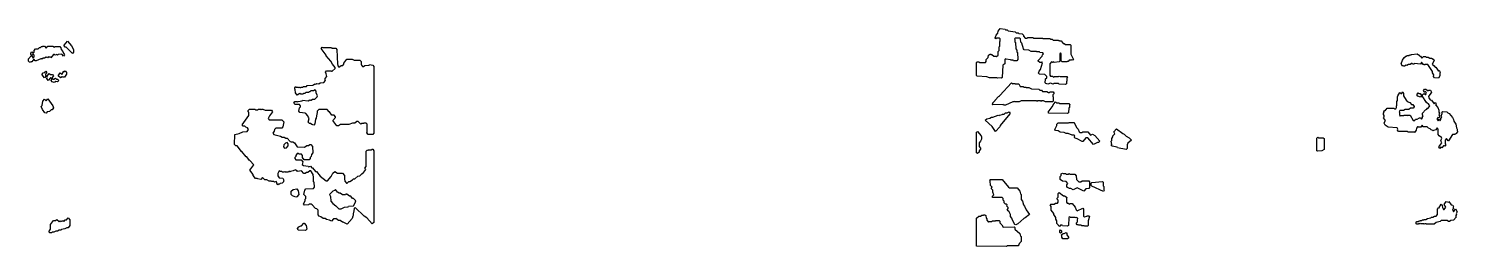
# Model space of a CAD drawing. Header units: millimetres. Extents: x 0 to 8203, y 0 to 597.
# Drawn here: x 4321 to 8203, y 0 to 590 of the extents above; entities that cross this region are included whole.
import ezdxf

# ---------------------------------------------------------------- set-up
doc = ezdxf.new("R2010")
doc.units = ezdxf.units.MM
doc.layers.add('K', color=7, linetype='Continuous')

msp = doc.modelspace()

# ---------------------------------------------------------------- linework, layer by layer
at = {"layer": 'K'}
for points in [[(7119.5, 441.4), (7107.2, 441.4), (7104.4, 440), (7097.6, 442.8), (7090.7, 440), (7085.2, 441.4), (7083.1, 443.6), (7083.1, 448), (7084.4, 449.4), (7084.4, 453.7), (7087.2, 456.6), (7087.2, 460.8), (7082.4, 465.7), (7067.4, 467.1), (7065.2, 469.4), (7066.6, 475.2), (7070.7, 479.4), (7076.2, 497.9), (7074.3, 500), (7072.9, 498.6), (7068.7, 498.6), (7063.9, 502.2), (7063.9, 503.7), (7074.9, 515.2), (7076.2, 519.4), (7078.9, 522.2), (7077, 524.3), (7068.7, 525.7), (7067.4, 527.1), (7060.5, 527.1), (7059.1, 528.6), (7045.4, 528.6), (7038.6, 531.4), (7026.2, 532.9), (7024.1, 535.1), (7020, 550.8), (7017.3, 553.6), (7015.9, 562.2), (7013.9, 564.3), (7001.6, 564.3), (6999.7, 562.2), (7001, 560.9), (7001, 553.7), (7002.4, 552.3), (7002.4, 545.1), (7003.8, 543.7), (7003.8, 535.1), (7006.5, 532.3), (7006.5, 526.6), (7007.9, 525.1), (7009.2, 506.5), (7005.7, 502.9), (6997.4, 502.9), (6996.1, 504.3), (6990.6, 504.3), (6989.2, 505.7), (6976.9, 507.1), (6975.5, 508.5), (6973.6, 506.5), (6973.6, 495.1), (6968.1, 490.8), (6966.7, 457.9), (6964.6, 455.7), (6963.2, 457.1), (6953.6, 455.7), (6952.2, 457.1), (6931.7, 457.1), (6924.8, 460), (6898.7, 461.4), (6896.6, 463.6), (6896.6, 498), (6898.7, 500.2), (6902.9, 500.2), (6904.3, 498.8), (6920.7, 498.8), (6922.7, 500.9), (6922.7, 506.6), (6928.2, 512.3), (6929.5, 518), (6934.4, 521.7), (6935.8, 520.2), (6938.6, 520.2), (6944, 515.9), (6949.5, 515.9), (6950.9, 514.5), (6955.6, 518), (6955.6, 528), (6958.3, 530.9), (6958.3, 540.9), (6959.7, 542.3), (6959.7, 555.1), (6961, 556.6), (6961, 562.2), (6959, 564.3), (6950.9, 564.3), (6949.5, 562.8), (6947.3, 565.1), (6950.1, 572.3), (6954.2, 578), (6955.6, 583.7), (6960.4, 590.2), (6974.2, 588.8), (6975.6, 587.3), (6979.7, 587.3), (6982.4, 584.5), (7001.6, 581.6), (7004.4, 578.8), (7009.9, 578.8), (7011.2, 577.3), (7020.8, 575.9), (7024.3, 572.3), (7024.3, 569.4), (7029.1, 564.5), (7034.5, 564.5), (7035.8, 565.9), (7049.6, 565.9), (7051, 564.5), (7075.7, 564.5), (7077, 563.1), (7096.2, 563.1), (7097.6, 561.6), (7101.7, 561.6), (7104.5, 558.8), (7118.2, 558.8), (7119.5, 557.4), (7120.9, 558.8), (7122.3, 557.3), (7126.4, 557.3), (7131.9, 550.2), (7134.6, 550.2), (7138.7, 547.3), (7151.1, 547.3), (7153.2, 545.1), (7153.2, 520.8), (7160.1, 506.5), (7157.9, 504.3), (7155.2, 505.7), (7153.8, 504.3), (7148.3, 504.3), (7145.6, 501.4), (7142.9, 501.4), (7141.5, 500), (7129.1, 500), (7126.9, 502.2), (7126.9, 522.2), (7125, 524.2), (7123, 522.2), (7123, 502.2), (7120.9, 500), (7107.1, 498.6), (7104.4, 500), (7103.1, 498.5), (7100.3, 500), (7095.6, 495.1), (7095.6, 463.7), (7097.6, 461.6), (7103.1, 461.6), (7105.8, 458.8), (7108.5, 460.2), (7119.5, 460.2), (7120.9, 461.7), (7123.6, 460.2), (7141.5, 460.2), (7143.6, 458), (7142.2, 456.5), (7142.2, 447.9), (7140.9, 446.5), (7140.9, 440.8), (7138.7, 438.6), (7120.8, 440), (7119.5, 441.4)], [(4423.2, 540), (4420.9, 540), (4417.9, 543.6), (4417.9, 545.1), (4426.7, 556), (4437.7, 543.7), (4443.4, 533.7), (4443.4, 526.5), (4440.5, 522.8), (4427.7, 535.7), (4423.2, 540)], [(4321.3, 502.2), (4321.3, 508), (4328.9, 517.4), (4333.5, 510.3), (4336.2, 513.7), (4336.2, 517.9), (4333.5, 521.4), (4330, 517.1), (4327, 520.8), (4327, 523.7), (4330, 527.4), (4333.5, 523.1), (4336.2, 526.6), (4336.2, 530.9), (4340.3, 535.9), (4347.2, 535.9), (4350.7, 538.8), (4354.1, 538.8), (4356.4, 541.6), (4358.7, 541.6), (4359.9, 543.1), (4364.6, 543.1), (4369.1, 537.4), (4373.7, 543.1), (4387.6, 543.1), (4392.1, 540.2), (4393.2, 541.6), (4406, 541.6), (4408.9, 538), (4410.1, 533.7), (4414.7, 528), (4415.8, 523.7), (4419.3, 519.4), (4416.3, 515.7), (4411.7, 521.4), (4401.4, 520), (4400.2, 518.5), (4397.9, 520), (4393.3, 518.6), (4392.1, 520), (4388.7, 520), (4381.8, 511.4), (4380.6, 512.9), (4376, 512.9), (4374.9, 514.2), (4372.6, 511.4), (4369.1, 512.8), (4364.6, 510), (4361.1, 510), (4357.6, 507.1), (4356.4, 508.6), (4354.2, 508.6), (4341.5, 502.9), (4339.2, 502.9), (4335.8, 507.1), (4330.1, 500), (4327.8, 500), (4326.6, 498.6), (4323.6, 499.3), (4321.3, 502.2)], [(5239.9, 307.9), (5241.1, 310.8), (5241.1, 330.8), (5238.1, 334.3), (5232.3, 334.3), (5231.1, 332.9), (5226.3, 332.9), (5223.9, 331.4), (5216.7, 338.6), (5213.2, 338.6), (5207.2, 334.3), (5201.3, 334.3), (5191.7, 330), (5169.1, 330), (5163.1, 327.1), (5158.3, 327.1), (5148.1, 340.8), (5155.3, 349.4), (5155.3, 350.8), (5151.1, 355.7), (5145.2, 355.7), (5139.2, 364.3), (5138, 364.3), (5132.1, 371.4), (5109.5, 371.4), (5105.4, 366.5), (5105.4, 360.8), (5104.2, 359.3), (5103, 347.9), (5100.6, 345.1), (5099.4, 332.2), (5096.4, 328.6), (5090.4, 330), (5086.8, 332.9), (5084.4, 332.9), (5081.3, 336.5), (5083.7, 346.5), (5081.4, 349.3), (5080.2, 353.6), (5074.8, 360), (5072.5, 361.4), (5058.2, 362.9), (5055.1, 366.5), (5057.5, 375.1), (5059.9, 378), (5059.9, 380.8), (5057, 384.3), (5045.1, 384.3), (5042, 387.9), (5045, 393.1), (5049.9, 393.1), (5052.2, 391.7), (5053.4, 393.1), (5064.1, 394.5), (5065.3, 395.9), (5080.8, 394.5), (5085.7, 397.4), (5086.9, 395.9), (5089.2, 395.9), (5092.7, 398.8), (5098.7, 398.8), (5105.2, 405.2), (5106.4, 408), (5102.8, 416.5), (5102.8, 420.8), (5099.9, 424.3), (5095.2, 421.4), (5088.1, 421.4), (5085.7, 418.6), (5083.3, 418.6), (5082.1, 417.1), (5074.9, 417.1), (5071.4, 414.3), (5067.8, 414.3), (5066.6, 412.9), (5060.6, 412.9), (5058.2, 414.3), (5051, 410), (5046.8, 416.5), (5045.6, 425.1), (5044.4, 426.5), (5044.4, 429.4), (5047.5, 433.1), (5048.7, 431.6), (5053.5, 431.6), (5054.7, 430.2), (5057, 431.7), (5058.3, 430.2), (5060.6, 430.2), (5061.7, 431.6), (5066.5, 431.6), (5067.7, 433.1), (5076, 433.1), (5078.4, 435.9), (5093.9, 437.3), (5098.8, 440.2), (5099.9, 438.8), (5101.1, 440.2), (5103.5, 440.2), (5104.7, 441.6), (5109.4, 440.2), (5113, 443.1), (5123.7, 444.5), (5127.8, 449.4), (5126.7, 450.8), (5126.7, 455.1), (5131.4, 460.8), (5130.2, 467.9), (5127.8, 472.3), (5130.9, 475.9), (5142.9, 475.9), (5144.1, 474.5), (5146.4, 474.5), (5154.1, 482.3), (5154.1, 485.1), (5146.9, 493.6), (5142.2, 502.2), (5130.2, 516.5), (5130.2, 517.9), (5115.9, 536.5), (5119, 540.3), (5120.2, 538.8), (5144.1, 538.8), (5145.3, 537.3), (5156, 537.3), (5159, 533.7), (5160.2, 493.7), (5161.4, 492.3), (5161.4, 489.4), (5164.3, 486), (5170.2, 490.2), (5175, 490.2), (5177.9, 493.7), (5177.9, 496.6), (5185.7, 507.3), (5200.1, 507.3), (5206, 504.5), (5221.6, 504.5), (5224.6, 500.9), (5224.6, 493.7), (5225.8, 490.9), (5228.7, 487.3), (5231, 487.3), (5234.6, 490.2), (5246.5, 491.6), (5247.7, 493.1), (5256.1, 491.6), (5259.2, 488), (5259.2, 306.5), (5256.1, 302.9), (5243.5, 303.6), (5239.9, 307.9)], [(8140.8, 457.2), (8138.4, 460.8), (8139.3, 465.1), (8135.5, 470.8), (8135.5, 473.6), (8122.8, 492.9), (8115.3, 492.9), (8113.3, 491.4), (8112.3, 492.9), (8110.4, 492.9), (8106.7, 498.6), (8105.8, 498.6), (8103, 494.3), (8086.8, 495.7), (8085.9, 494.3), (8081, 494.3), (8080.1, 495.7), (8078.3, 495.7), (8074.5, 492.9), (8069.8, 492.9), (8065.9, 490), (8064, 491.4), (8059.3, 488.6), (8056.4, 488.6), (8055.5, 490), (8053.6, 488.5), (8050.2, 495.1), (8054, 505.1), (8058.3, 511.6), (8060.2, 511.6), (8063, 515.9), (8064.9, 515.9), (8065.9, 517.3), (8071.6, 517.3), (8072.5, 518.8), (8077.3, 518.8), (8078.2, 520.2), (8093.5, 521.6), (8097.3, 518.8), (8099.2, 518.8), (8101.1, 515.9), (8103, 515.9), (8106.7, 510.3), (8110.5, 514.5), (8117.2, 514.5), (8118.1, 513.1), (8123.8, 513.1), (8128.5, 510.2), (8132.3, 510.2), (8137.1, 507.3), (8139.5, 503.7), (8134.8, 493.7), (8137.1, 490.2), (8139, 490.2), (8142.8, 485.9), (8144.7, 485.9), (8151.3, 474.6), (8153.2, 477.4), (8156.6, 472.3), (8155.6, 469.4), (8155.6, 462.2), (8151.3, 455.7), (8140.8, 457.2)], [(4365.6, 471.6), (4368, 474.5), (4371, 470.8), (4367.5, 466.5), (4367.5, 463.7), (4368.7, 462.2), (4364.5, 457.1), (4358.1, 465.1), (4358.1, 466.6), (4361, 470.2), (4365.6, 471.6)], [(4381.7, 457.1), (4380.7, 457.1), (4374.9, 449.9), (4370.7, 455.1), (4371.9, 458), (4370.7, 460.8), (4377.2, 468.8), (4380.7, 465.9), (4386.4, 465.9), (4389.4, 462.2), (4384.8, 456.5), (4387.6, 453.1), (4389.8, 453.1), (4394.5, 455.9), (4396.8, 453.1), (4400.2, 453.1), (4403.2, 449.4), (4400.2, 445.7), (4395.6, 447.1), (4392.1, 444.2), (4391, 445.7), (4389.9, 444.3), (4385.2, 445.7), (4382.2, 449.4), (4384.5, 453.7), (4381.7, 457.1)], [(4411.7, 466), (4417.5, 474.6), (4418.6, 473.1), (4420.9, 476), (4425.1, 470.8), (4423.9, 469.4), (4423.9, 466.5), (4418.7, 458.6), (4414, 458.6), (4412.8, 460), (4408.2, 457.1), (4401.8, 462.2), (4407.1, 470.3), (4411.7, 466)], [(6940.5, 386.6), (6940.5, 389.4), (6947.3, 395.1), (6947.3, 396.6), (6956.3, 405.9), (6959.7, 408), (6959.7, 409.4), (6992, 443.1), (6994.7, 440.2), (6996.1, 441.6), (7000.3, 441.6), (7001.6, 440.2), (7011.2, 440.2), (7015.4, 433.1), (7023.6, 433.1), (7024.9, 431.6), (7030.4, 431.6), (7031.8, 430.2), (7038.6, 430.2), (7045.5, 427.3), (7066.1, 425.9), (7068.8, 423.1), (7072.9, 423.1), (7075.7, 420.2), (7088, 420.2), (7092.1, 417.3), (7094.8, 417.3), (7096.2, 418.8), (7104.5, 418.8), (7106.6, 416.6), (7106.6, 413.6), (7103.8, 410.8), (7103.8, 406.6), (7105.2, 405.1), (7105.2, 393.6), (7103.1, 391.4), (7083.8, 391.4), (7078.3, 394.3), (7072.9, 394.3), (7071.5, 392.8), (7070.1, 394.3), (7062, 394.3), (7060.5, 392.8), (7059.1, 394.3), (7018.1, 394.3), (7012.6, 391.4), (7002.9, 391.4), (7000.2, 392.8), (6998.9, 391.4), (6994.8, 391.4), (6975.6, 382.9), (6970, 382.9), (6968.6, 384.3), (6940.5, 383.6), (6939.1, 385.1), (6940.5, 386.6)], [(4358.1, 382.3), (4360.4, 393.7), (4364.5, 398.8), (4369.1, 394.5), (4373.7, 400.3), (4387.1, 380.9), (4389.4, 375.1), (4385.3, 370), (4383, 370), (4378.4, 365.7), (4371.5, 364.3), (4369.2, 361.4), (4365, 362.2), (4359.3, 370.8), (4355.8, 379.4), (4358.1, 382.3)], [(7106.4, 386.6), (7111.3, 391.7), (7114.1, 388.8), (7120.9, 388.8), (7122.3, 387.3), (7147, 387.3), (7150.5, 383.7), (7149.1, 382.2), (7149.1, 376.5), (7147.7, 375.1), (7146.3, 362.2), (7144.2, 360), (7093.4, 361.4), (7091.3, 363.7), (7102.3, 378), (7106.4, 386.6)], [(8161.1, 280.8), (8158.3, 286.5), (8161.1, 293.7), (8158.8, 297.1), (8156.9, 297.1), (8153.1, 300), (8150.7, 303.6), (8150.7, 317.9), (8148.4, 321.3), (8144.7, 315.7), (8138.1, 314.3), (8137.1, 312.8), (8136, 314.3), (8131.3, 315.7), (8129.4, 318.6), (8124.7, 320), (8120.9, 324.3), (8110.4, 324.3), (8107.7, 328.5), (8103.9, 322.9), (8097.2, 322.9), (8096.2, 324.3), (8094.4, 324.3), (8092.1, 320.8), (8091.2, 315.1), (8086.8, 308.5), (8085.8, 310), (8068.7, 310), (8067.8, 311.4), (8043.1, 311.4), (8040.7, 315.1), (8041.6, 317.9), (8039.3, 321.4), (8014.7, 322.9), (8007.1, 328.6), (8003.7, 333.6), (8003.7, 335.1), (8007.5, 340.8), (8001.8, 348), (8003.7, 350.8), (8003.7, 355.1), (8001.8, 357.9), (8001.8, 360.8), (8003.7, 363.7), (8002.7, 365.1), (8005.2, 368.8), (8007.1, 367.4), (8011.8, 374.5), (8030.9, 374.5), (8031.8, 373.1), (8035.5, 373.1), (8037.8, 376.6), (8037.8, 380.8), (8038.8, 382.3), (8038.8, 392.3), (8040.7, 395.1), (8040.7, 405.1), (8041.6, 408), (8046.9, 417.4), (8049.8, 414.5), (8051.6, 414.5), (8054.5, 418.9), (8057, 415.1), (8057, 408), (8064.1, 395.9), (8066.9, 393), (8073.6, 390.2), (8078.3, 384.5), (8082.1, 384.5), (8085.5, 379.4), (8085.5, 377.9), (8083, 374.3), (8075.4, 374.3), (8070.7, 371.4), (8061.2, 371.4), (8056.5, 368.6), (8047, 368.6), (8044.7, 365.1), (8045.6, 363.7), (8045.6, 356.6), (8047.9, 353.1), (8048.8, 354.5), (8057.3, 354.5), (8058.3, 355.9), (8066, 355.9), (8067.8, 354.5), (8068.7, 355.9), (8074.5, 355.9), (8083.1, 341.6), (8087.7, 341.6), (8089.6, 344.5), (8093.4, 344.5), (8100, 348.8), (8103, 348.8), (8105.8, 344.6), (8108, 348), (8108, 350.8), (8109.9, 353.7), (8108, 356.5), (8108, 360.9), (8116.1, 370.2), (8119.9, 371.6), (8121.8, 374.5), (8123.7, 374.5), (8127.9, 380.8), (8125.6, 384.3), (8119, 390), (8107.1, 408), (8110.4, 413.1), (8112.3, 413.1), (8113.3, 414.6), (8115.3, 411.6), (8117.1, 411.6), (8119.4, 415.1), (8117.1, 418.6), (8115.3, 418.6), (8114.3, 417.1), (8110.9, 422.2), (8113.3, 425.9), (8117.2, 425.9), (8123.8, 421.7), (8125.6, 423.1), (8129.5, 423.1), (8132.9, 418), (8124.4, 406.5), (8125.3, 402.3), (8128.6, 397.3), (8132.4, 395.9), (8139.9, 386), (8142.7, 390.3), (8145.2, 386.5), (8143.3, 383.7), (8149.9, 376.6), (8152.8, 369.4), (8152.8, 363.7), (8154.7, 360.8), (8152.8, 356.5), (8154.7, 353.7), (8154.7, 350.8), (8152.2, 347.1), (8150.3, 349.9), (8148.1, 346.5), (8148.1, 343.7), (8150.3, 340.3), (8153.2, 344.6), (8156, 340.3), (8158.3, 343.7), (8158.3, 346.6), (8161.1, 350.8), (8159.2, 355.1), (8162.1, 360.8), (8161.1, 362.2), (8163.6, 365.9), (8174.1, 364.5), (8176.9, 361.6), (8180.7, 360.2), (8189.8, 349.4), (8192.6, 343.7), (8193.6, 339.4), (8198.3, 330.8), (8200.2, 320.9), (8202.1, 318), (8202.1, 313.7), (8203.1, 312.3), (8203.1, 310.8), (8199.7, 305.7), (8197.8, 304.3), (8195.9, 304.3), (8195, 302.9), (8189.3, 302.9), (8178.8, 285.7), (8177.8, 285.7), (8173.1, 292.8), (8169.9, 287.9), (8169.9, 278), (8171.8, 275.1), (8169.3, 271.3), (8168.3, 272.9), (8165.6, 272.9), (8160.8, 267.1), (8157.9, 269.9), (8155.1, 265.6), (8152.6, 269.4), (8161.1, 280.8)], [(8092.8, 410.8), (8096.2, 416), (8098.2, 414.5), (8102, 414.5), (8105.4, 409.4), (8103, 404.3), (8095.3, 407.2), (8092.8, 410.8)], [(5154.8, 74.3), (5150, 74.3), (5144, 68.5), (5139.2, 71.4), (5130.9, 72.9), (5127.3, 75.7), (5121.4, 75.7), (5115.4, 80), (5110.6, 81.4), (5107.6, 85.1), (5107.6, 97.9), (5104.6, 101.4), (5101.1, 102.9), (5091.5, 112.9), (5089.2, 114.3), (5083.3, 114.3), (5082.1, 112.9), (5071.3, 111.4), (5068.2, 115.1), (5073, 123.7), (5073, 128), (5074.2, 129.4), (5074.2, 135.1), (5069.4, 140.8), (5071.8, 152.3), (5074.9, 155.9), (5095.1, 157.3), (5098, 160.8), (5096.9, 173.6), (5095.7, 175.1), (5095.7, 189.4), (5094.5, 190.8), (5094.5, 195.1), (5088, 204.3), (5085.7, 204.3), (5079.7, 200), (5076.1, 200), (5072.6, 197.1), (5068.9, 197.1), (5062.9, 204.3), (5052.2, 202.9), (5049.8, 205.7), (5047.4, 205.7), (5046.3, 207.1), (5040.4, 204.3), (5033.2, 202.9), (5032, 201.4), (5030.8, 202.9), (5028.5, 202.9), (5027.3, 201.4), (5018.8, 201.4), (5017.7, 202.8), (5016.5, 201.4), (5010.5, 201.4), (5009.3, 202.9), (5004.6, 202.9), (5002.2, 204.3), (4998.1, 197.9), (4998.1, 190.9), (5002.2, 185.9), (5011.8, 184.5), (5014.8, 179.4), (5013.6, 177.9), (5013.6, 175.1), (5010.6, 171.4), (5004.6, 170), (5003.4, 168.6), (4999.9, 168.6), (4998.6, 167.1), (4995.5, 170.8), (4996.7, 172.2), (4993.8, 175.7), (4989.1, 174.3), (4987.8, 175.7), (4981.9, 175.7), (4980.7, 177.1), (4974.8, 177.1), (4968.8, 180), (4962.8, 180), (4956.9, 187.1), (4952.2, 181.4), (4943.7, 182.9), (4942.6, 184.3), (4937.8, 184.3), (4931.2, 192.2), (4931.2, 195.1), (4922.8, 206.5), (4933.5, 220.8), (4922.3, 232.9), (4921.1, 232.9), (4913.9, 242.9), (4912.8, 242.9), (4900.8, 257.1), (4899.6, 257.1), (4887.7, 272.9), (4884.2, 272.9), (4881.1, 276.5), (4881.7, 303), (4893.7, 305.9), (4903.2, 310.2), (4915.1, 311.6), (4919.2, 316.5), (4916.3, 321.4), (4911.6, 322.9), (4909.2, 325.7), (4904.4, 325.7), (4901.4, 329.4), (4919.3, 355.1), (4919.3, 363.6), (4918.1, 365.1), (4918.1, 368), (4921.1, 371.6), (4936.7, 371.6), (4937.9, 370.2), (4943.7, 370.2), (4944.9, 371.6), (4951, 371.6), (4953.3, 370.2), (4954.5, 371.6), (4958.1, 371.6), (4964.1, 368.8), (4980.8, 368.8), (4983.8, 365.1), (4975.5, 353.6), (4971.9, 346.5), (4974.8, 343.1), (5009.4, 343.1), (5014.8, 338), (5012.4, 323.6), (5009.4, 320), (4992.7, 320), (4989.8, 316.5), (4988.6, 312.2), (4985, 306.5), (4987.9, 303), (5005.8, 298.8), (5010.6, 295.9), (5015.3, 295.9), (5020.1, 293.1), (5023.7, 293.1), (5032.1, 284.5), (5034.4, 283.1), (5039.2, 283.1), (5044, 280.2), (5051.1, 270.2), (5071.3, 268.8), (5077.3, 273.1), (5082, 273.1), (5085.6, 275.9), (5088.1, 275.9), (5092.3, 270.9), (5093.5, 253.6), (5089.9, 249.3), (5088.7, 243.6), (5086.3, 240.8), (5086.3, 237.9), (5083.3, 234.3), (5070.1, 234.3), (5065.9, 240.8), (5065.9, 246.5), (5062.9, 250), (5055.8, 250), (5054.6, 251.4), (5051.1, 251.4), (5047, 246.5), (5047, 243.6), (5044.6, 240.8), (5044.6, 238), (5047.5, 234.5), (5061.8, 234.5), (5066.1, 229.4), (5064.9, 222.3), (5067.8, 218.8), (5080.9, 217.3), (5082.1, 215.9), (5086.9, 217.4), (5090.4, 213.1), (5092.8, 213.1), (5101.2, 203.1), (5103.6, 203.1), (5113.1, 190.2), (5129.8, 177.3), (5133.3, 177.3), (5143.4, 189.4), (5148.1, 198), (5153.6, 203.1), (5160.7, 198.8), (5173.9, 198.8), (5179.3, 192.3), (5179.3, 180.9), (5180.5, 179.4), (5180.5, 176.6), (5184.6, 171.6), (5186.9, 171.6), (5191.7, 175.9), (5194.1, 175.9), (5201.2, 180.2), (5203.6, 183.1), (5207.2, 183.1), (5215.5, 190.2), (5221.5, 191.6), (5227.4, 197.3), (5229.8, 197.3), (5237.5, 208), (5235.1, 212.3), (5238.7, 216.6), (5238.7, 258), (5241.8, 261.7), (5243, 260.3), (5244.1, 261.6), (5252.5, 261.6), (5253.6, 263.1), (5256.1, 263.1), (5259.2, 259.4), (5259.2, 65.1), (5254.9, 61.4), (5240.5, 77.2), (5233.4, 81.4), (5208.4, 105.7), (5205.5, 102.2), (5204.3, 90.8), (5203.1, 89.4), (5203.1, 83.6), (5201.9, 82.2), (5200.7, 75.1), (5187, 60), (5176.2, 65.7), (5173.8, 65.7), (5167.8, 70), (5163.1, 70), (5156, 75.7), (5154.8, 74.3)], [(6937.1, 350.2), (6941.2, 350.2), (6955, 355.9), (6957.7, 354.5), (6959, 355.9), (6965.9, 357.3), (6967.3, 358.8), (6971.4, 358.8), (6975.5, 361.6), (6979.6, 361.6), (6985.2, 364.5), (6987.3, 362.3), (6987.3, 359.4), (6961.2, 327.9), (6959.9, 323.6), (6948.1, 311.4), (6939.1, 325), (6919.9, 342.3), (6924.8, 345.9), (6933, 347.3), (6937.1, 350.2)], [(6910.5, 290.8), (6907.8, 285), (6903.7, 280.8), (6903.7, 270.9), (6907.8, 266.6), (6907.8, 263.6), (6903.7, 259.3), (6903.7, 255.1), (6898.8, 251.4), (6896.6, 253.6), (6896.6, 309.4), (6898.8, 311.7), (6909.1, 299.4), (6910.5, 296.6), (6910.5, 290.8)], [(7164.7, 292.9), (7162.6, 295.1), (7162.6, 298), (7163.9, 299.4), (7162, 301.4), (7156.5, 301.4), (7145.5, 305.7), (7140, 305.7), (7134.6, 308.6), (7123.6, 310), (7118.1, 312.9), (7111.2, 314.3), (7109.1, 316.5), (7114.6, 328), (7114.6, 330.9), (7118.1, 334.5), (7146.9, 334.5), (7148.3, 335.9), (7160.7, 335.9), (7164.1, 332.3), (7168.3, 322.3), (7172.4, 318), (7175.1, 310.9), (7177.1, 308.8), (7183.9, 308.8), (7185.3, 310.2), (7199.1, 310.2), (7205.9, 301.7), (7211.4, 304.5), (7218.3, 300.2), (7231.4, 285.1), (7227.9, 281.4), (7225.1, 281.4), (7214.1, 275.7), (7199, 294.3), (7193.6, 294.3), (7185.4, 284.3), (7183.9, 284.3), (7170.2, 291.4), (7164.7, 292.9)], [(7262.7, 285.1), (7264, 286.6), (7264, 292.3), (7266.8, 296.6), (7266.8, 299.4), (7272.3, 305.1), (7269.5, 310.8), (7277.2, 318.8), (7293.7, 305.9), (7297.8, 304.5), (7303.3, 298.8), (7311.5, 294.5), (7317.8, 288), (7308.1, 279.3), (7305.4, 275.1), (7305.4, 265.1), (7303.3, 262.8), (7279.9, 267.2), (7278.5, 268.6), (7264.8, 271.4), (7262.7, 273.7), (7264, 276.5), (7262.7, 285.1)], [(5026.5, 272.3), (5026.5, 277.9), (5023.6, 281.4), (5018.9, 280), (5014.8, 275.1), (5013.6, 269.4), (5016.5, 265.9), (5022.4, 267.3), (5026.5, 272.3)], [(7822.7, 257.9), (7821.2, 259.3), (7821.2, 293.7), (7823.4, 295.9), (7826.2, 294.5), (7838.7, 294.5), (7840.8, 292.3), (7840.8, 262.2), (7834.5, 258.6), (7822.7, 257.9)], [(7142, 166.6), (7144.7, 170.8), (7140, 175.7), (7130.4, 177.1), (7124.2, 180.8), (7124.2, 189.4), (7126.9, 192.3), (7126.9, 196.6), (7130.5, 198.8), (7131.9, 197.3), (7138.7, 197.3), (7140.1, 195.9), (7146.9, 195.9), (7148.3, 197.4), (7149.7, 195.9), (7163.4, 195.9), (7166.9, 190.9), (7168.3, 180.9), (7174.4, 174.5), (7179.8, 174.5), (7183.9, 177.3), (7201.8, 177.3), (7203.9, 175.1), (7203.9, 159.3), (7201.8, 157.2), (7193.6, 155.7), (7188.1, 150), (7170.2, 158.6), (7159.3, 152.8), (7152.4, 157.1), (7149.6, 157.1), (7144.1, 160), (7142, 162.2), (7142, 166.6)], [(5034.9, 149.4), (5040.3, 154.5), (5049.9, 155.9), (5054.1, 150.9), (5055.3, 140.8), (5049.9, 134.3), (5046.9, 133.6), (5037.9, 137.2), (5034.9, 140.8), (5034.9, 149.4)], [(6983, 102.3), (6983, 105.1), (6978.9, 109.4), (6980.2, 112.2), (6978.2, 114.3), (6975.5, 114.3), (6972, 117.9), (6972, 122.2), (6969.3, 125.1), (6969.3, 129.3), (6965.9, 132.9), (6941.2, 132.9), (6939.1, 135.1), (6943.2, 139.4), (6940.5, 146.5), (6940.5, 152.2), (6936.3, 156.5), (6939.1, 160.8), (6935, 165.1), (6933.6, 177.9), (6932.2, 179.4), (6934.4, 181.6), (6966, 181.6), (6983.8, 160.2), (6986.5, 158.8), (7007.1, 158.8), (7014.7, 149.4), (7016.1, 142.3), (7017.5, 140.9), (7017.5, 126.6), (7021.6, 122.3), (7024.3, 112.3), (7027, 109.4), (7031.2, 99.4), (7040.8, 86.5), (7029.1, 77.2), (7025, 75.7), (7008.5, 61.4), (7003, 58.6), (7000.8, 59.3), (6994, 70.8), (6992.6, 76.5), (6988.5, 80.8), (6988.5, 86.5), (6985.7, 93.6), (6980.2, 97.9), (6983, 102.3)], [(7240.9, 163.7), (7242.3, 162.3), (7242.3, 153.7), (7243.7, 152.3), (7241.6, 148.5), (7209.9, 162.9), (7207.8, 165.1), (7207.8, 170.9), (7209.9, 173.1), (7238.8, 175.9), (7240.9, 173.7), (7240.9, 163.7)], [(5190.5, 108.8), (5203.6, 110.2), (5208.9, 118), (5210.1, 123.6), (5203.6, 130), (5201.2, 130), (5196.4, 135.7), (5192.9, 135.7), (5185.7, 141.4), (5183.4, 141.4), (5182.2, 140), (5173.8, 140), (5167.8, 144.3), (5165.5, 144.3), (5160.7, 147.2), (5154.8, 154.2), (5152.4, 151.4), (5147.7, 150), (5138.8, 140.8), (5141.2, 135.1), (5142.3, 122.3), (5147.7, 115.9), (5156, 110.2), (5164.3, 101.6), (5170.2, 101.6), (5179.8, 105.9), (5189.3, 107.3), (5190.5, 108.8)], [(7096.8, 112.3), (7098.9, 114.5), (7107.1, 114.5), (7111.2, 117.3), (7116.7, 117.3), (7118.7, 119.4), (7118.7, 125.1), (7116, 127.9), (7116, 130.9), (7118.7, 133.7), (7118.7, 143.7), (7120.9, 145.9), (7133.2, 137.3), (7136, 137.3), (7140.1, 134.5), (7142.2, 132.3), (7140.9, 129.4), (7140.9, 119.4), (7142.9, 117.3), (7145.6, 117.3), (7148.3, 114.5), (7151, 115.9), (7156.6, 115.9), (7164.2, 106.6), (7166.9, 99.4), (7170.3, 95.9), (7185.3, 103.1), (7187.5, 100.9), (7187.5, 82.3), (7189.5, 80.2), (7196.2, 81.6), (7197.6, 83.1), (7201.8, 83.1), (7203.9, 80.8), (7199.8, 69.4), (7199.8, 56.5), (7197.7, 54.3), (7190.8, 54.3), (7189.4, 55.7), (7182.5, 55.7), (7181.2, 57.1), (7174.3, 57.1), (7172.9, 58.6), (7170.2, 58.6), (7168.1, 60.8), (7168.1, 63.7), (7170.8, 66.6), (7170.8, 72.3), (7172.2, 75.1), (7170.2, 77.2), (7167.5, 78.5), (7166.1, 77.1), (7164.7, 78.6), (7151, 78.6), (7149.7, 80), (7147.7, 77.9), (7146.3, 56.5), (7144.2, 54.3), (7130.4, 55.7), (7129.1, 57.1), (7125, 57.1), (7122.2, 54.2), (7114.6, 62.2), (7114.6, 69.4), (7111.9, 73.6), (7111.9, 77.9), (7106.4, 86.5), (7106.4, 89.4), (7099.5, 97.9), (7099.5, 107.9), (7096.8, 112.3)], [(8118, 61.4), (8114.3, 61.4), (8112.4, 60), (8111.4, 61.4), (8102.9, 61.4), (8102, 62.8), (8101.1, 61.4), (8097.3, 61.4), (8096.3, 60), (8092.4, 60), (8090, 63.7), (8092.4, 67.3), (8097.2, 67.3), (8098.1, 68.8), (8101.9, 68.8), (8102.9, 70.2), (8106.7, 70.2), (8107.6, 71.6), (8111.4, 71.6), (8112.3, 73.1), (8117.1, 73.1), (8121.8, 75.9), (8130.4, 77.3), (8131.3, 78.8), (8136.1, 78.8), (8140.8, 81.6), (8145.5, 81.6), (8148.8, 86.6), (8148.8, 100.8), (8151.3, 104.6), (8152.2, 103.1), (8158.9, 114.6), (8161.3, 110.9), (8162.3, 105.1), (8165.6, 100.2), (8167.3, 100.2), (8171.5, 106.5), (8166.8, 113.7), (8172.1, 121.6), (8178.7, 120.2), (8179.7, 121.7), (8186.4, 113), (8190.2, 111.6), (8192.7, 108), (8191.7, 106.5), (8191.7, 102.2), (8189.8, 98), (8192.1, 94.5), (8193, 94.5), (8197.8, 101.7), (8202.1, 93.7), (8199.3, 88), (8200.2, 86.5), (8198.3, 83.6), (8198.3, 80.8), (8199.3, 79.4), (8192.1, 71.4), (8185.5, 70), (8181.7, 67.1), (8178.7, 67.1), (8175, 70), (8158.9, 70), (8156.1, 67.2), (8145.6, 64.3), (8139.9, 60), (8119, 60), (8118, 61.4)], [(6922.9, 76.6), (6924.2, 75.1), (6924.2, 70.9), (6928.9, 66), (6930.3, 67.3), (6938.5, 67.3), (6939.9, 68.8), (6948.1, 68.8), (6949.5, 70.2), (6957.8, 70.2), (6959.9, 68), (6959.9, 63.7), (6965.3, 58), (6968.7, 51.6), (6998.9, 53.1), (7001, 50.9), (7001, 46.6), (7014.7, 35.2), (7016.1, 28), (7017.5, 26.6), (7017.5, 13.6), (7010.6, 5.1), (7012, 3.7), (7009.9, 1.4), (6979.7, 1.4), (6978.3, 0), (6896.6, 0.7), (6896.6, 76.6), (6902.8, 81.6), (6907, 81.6), (6911.1, 84.5), (6915.2, 84.5), (6916.5, 85.9), (6919.4, 85.9), (6921.5, 83.7), (6922.9, 76.6)], [(4381.1, 59.4), (4388.6, 70.2), (4394.4, 70.2), (4397.9, 73.1), (4404.8, 67.4), (4407.1, 68.8), (4409.4, 67.4), (4410.5, 68.8), (4415.2, 68.8), (4417.4, 67.4), (4420.9, 71.6), (4424.3, 71.6), (4429, 77.4), (4433.1, 72.3), (4433.1, 56.5), (4429, 50), (4425.5, 50), (4419.8, 47.1), (4410.6, 45.7), (4409.5, 44.3), (4404.8, 44.3), (4400.2, 41.4), (4395.6, 41.4), (4389.9, 38.6), (4385.3, 38.6), (4384.1, 37.1), (4378.9, 36.4), (4376.5, 39.4), (4381.1, 46.6), (4381.1, 59.4)], [(5068.9, 63.1), (5070.2, 63.1), (5075.6, 56.6), (5076.8, 46.5), (5073.8, 42.9), (5054, 43.6), (5051.5, 48), (5055.8, 53), (5060.6, 55.9), (5062.9, 55.9), (5068.9, 63.1)], [(7127.1, 42.3), (7127.1, 37.9), (7125, 35.7), (7122.8, 37.9), (7122.8, 42.3), (7125, 44.5), (7127.1, 42.3)], [(7146.3, 25.1), (7146.3, 22.2), (7144.2, 20), (7131.1, 20.7), (7128.3, 25.1), (7128.3, 29.3), (7126.9, 30.8), (7131.8, 34.5), (7134.6, 34.5), (7140.1, 37.4), (7142.2, 35.1), (7142.2, 30.8), (7146.3, 25.1)]]:
    msp.add_lwpolyline(points, close=True, dxfattribs=at)

doc.saveas('drawing.dxf')
